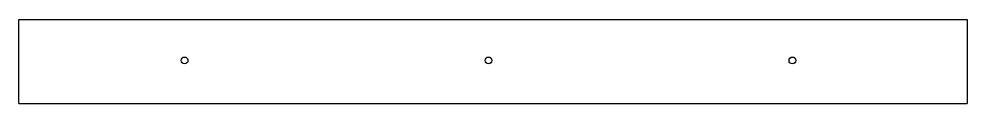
# Model space of a CAD drawing. Header units: millimetres. Extents: x 580 to 8071, y -310 to 9213.
# Drawn here: x 2343 to 2904, y 2181 to 2231 of the extents above; entities that cross this region are included whole.
import ezdxf

# ---------------------------------------------------------------- set-up
doc = ezdxf.new("R2010")
doc.units = ezdxf.units.MM
doc.layers.add('Layer1', color=1, linetype='Continuous')

msp = doc.modelspace()

# ---------------------------------------------------------------- linework, layer by layer
at = {"layer": 'Layer1'}
for p, q in [((2342.59, 2181.1), (2342.59, 2231.1)), ((2342.59, 2231.1), (2904.15, 2231.1)), ((2904.15, 2231.1), (2904.15, 2181.1)), ((2342.59, 2181.1), (2904.15, 2181.1))]:
    msp.add_line(p, q, dxfattribs=at)
for centre in [(2440.7, 2206.75), (2620.7, 2206.75), (2800.7, 2206.75)]:
    msp.add_circle(centre, 2, dxfattribs=at)

doc.saveas('drawing.dxf')
